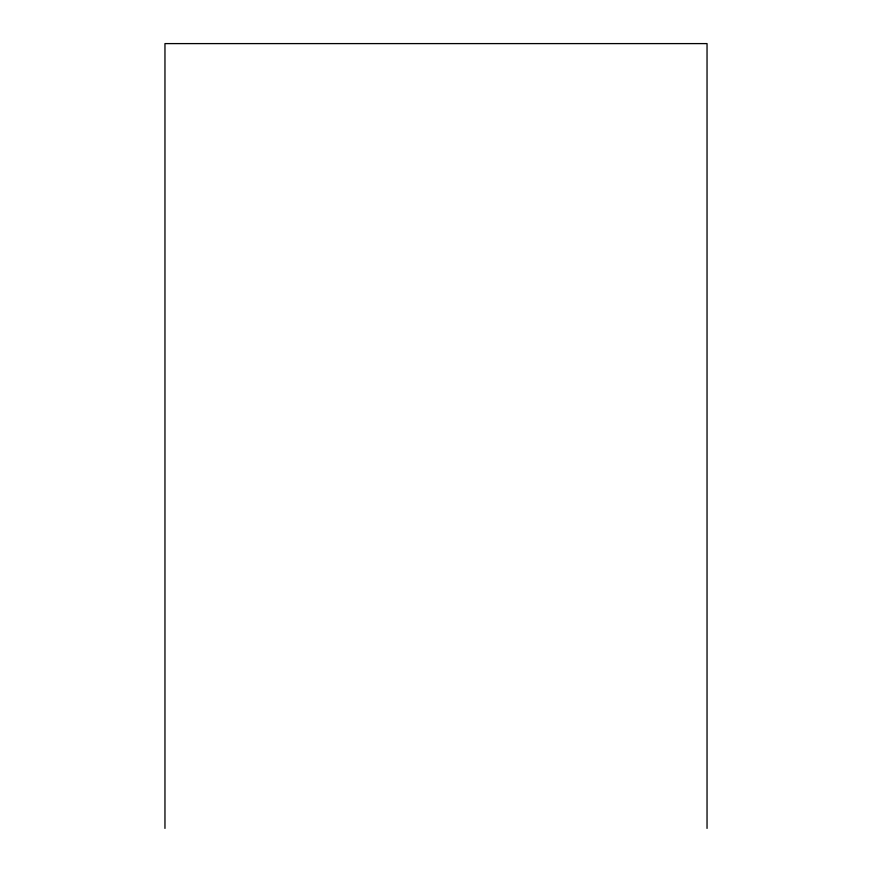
<?xml version="1.0" encoding="UTF-8"?>
<svg xmlns="http://www.w3.org/2000/svg" width="872" height="872" viewBox="0 0 872 872"><rect width="100%" height="100%" fill="white"/><g stroke="black" fill="none" stroke-linecap="round" stroke-linejoin="round"><path stroke-width="1.31" d="M707.039 828.4L707.039 43.6L164.961 43.6L164.961 828.4"/></g></svg>
